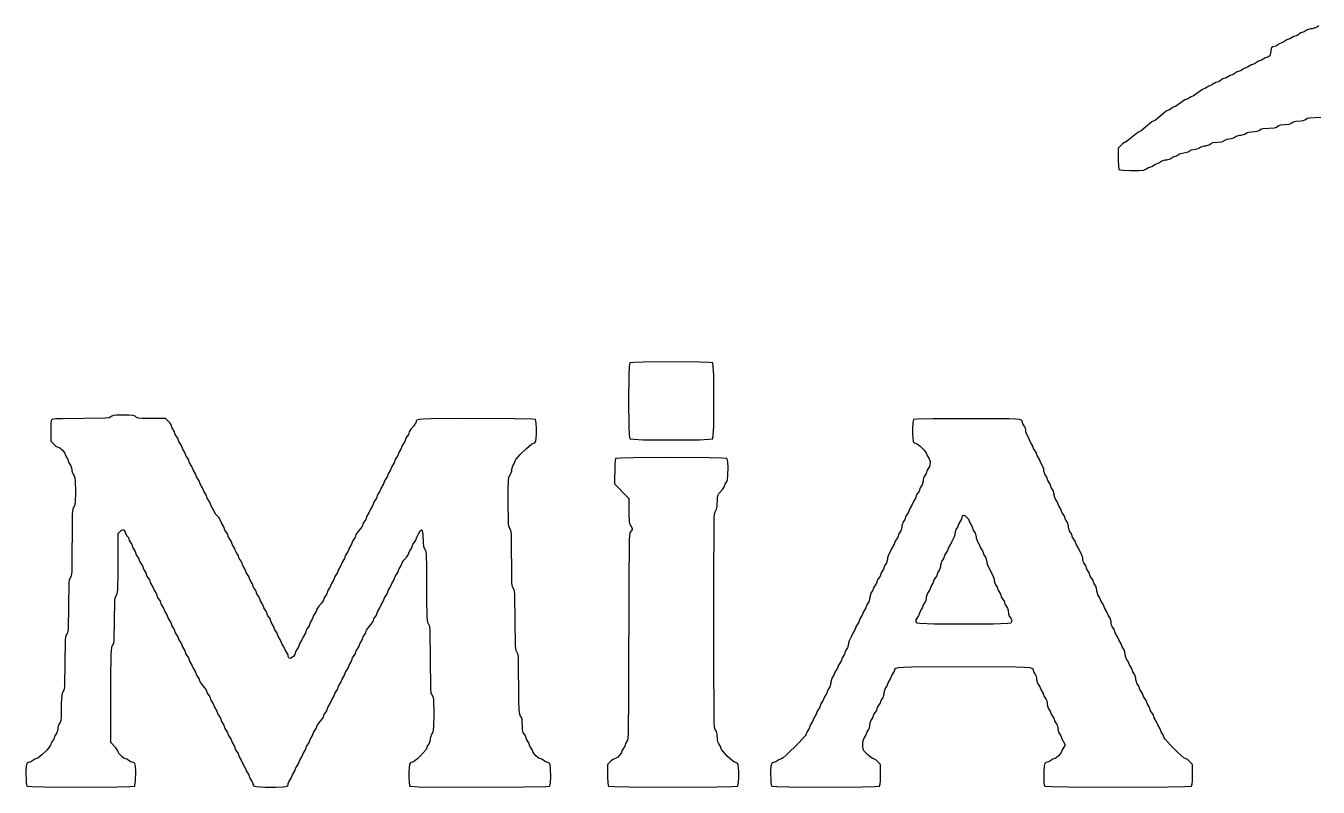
# Model space of a CAD drawing. Header units: millimetres. Extents: x 0 to 1000, y 0 to 588.
# Drawn here: x 0 to 253.4, y 1.4 to 150.8 of the extents above; entities that cross this region are included whole.
import ezdxf

# ---------------------------------------------------------------- set-up
doc = ezdxf.new("R2010")
doc.units = ezdxf.units.MM
doc.layers.add('KESIM', color=7, linetype='Continuous')

msp = doc.modelspace()

# ---------------------------------------------------------------- linework, layer by layer
at = {"layer": 'KESIM'}
msp.add_lwpolyline([(253.512, 150.8), (252.921, 150.417), (252.643, 150.313), (252.225, 150.209), (251.947, 150.209), (251.252, 150), (250.661, 149.618), (250.035, 149.409), (249.27, 148.922), (248.644, 148.713), (247.879, 148.227), (247.253, 148.018), (246.488, 147.531), (245.862, 147.323), (245.097, 146.836), (244.489, 146.662), (244.263, 146.453), (244.193, 146.314), (243.985, 145.063), (243.915, 144.924), (243.689, 144.715), (243.081, 144.541), (242.316, 144.054), (241.69, 143.846), (240.925, 143.359), (240.299, 143.15), (239.534, 142.663), (238.908, 142.455), (238.143, 141.968), (237.517, 141.759), (236.752, 141.273), (236.127, 141.064), (235.362, 140.577), (234.736, 140.369), (233.971, 139.882), (233.345, 139.673), (232.58, 139.186), (231.954, 138.978), (231.293, 138.543), (230.737, 138.334), (228.929, 137.048), (228.477, 136.892), (227.816, 136.457), (227.26, 136.248), (225.452, 134.962), (225, 134.805), (224.235, 134.318), (223.853, 134.197), (223.574, 134.04), (221.488, 132.302), (220.793, 131.954), (218.707, 130.216), (218.011, 129.868), (216.099, 128.268), (215.647, 127.973), (215.421, 127.903), (215.09, 127.695), (214.186, 126.808), (214.186, 124.339), (214.239, 123.261), (214.343, 122.688), (214.482, 122.549), (215.125, 122.444), (216.394, 122.392), (218.22, 122.41), (219.245, 122.497), (219.611, 122.636), (220.132, 122.983), (220.758, 123.192), (221.523, 123.679), (222.149, 123.887), (222.74, 124.27), (223.018, 124.374), (223.435, 124.478), (223.713, 124.478), (224.409, 124.687), (225, 125.07), (225.626, 125.278), (226.217, 125.661), (226.495, 125.765), (227.608, 125.974), (227.886, 126.078), (228.303, 126.356), (228.581, 126.46), (229.694, 126.669), (229.972, 126.773), (230.389, 127.051), (231.085, 127.26), (231.363, 127.26), (231.78, 127.364), (232.058, 127.469), (232.51, 127.764), (232.823, 127.869), (234.492, 128.042), (234.805, 128.147), (235.257, 128.442), (235.535, 128.547), (236.648, 128.755), (236.926, 128.86), (237.344, 129.138), (238.039, 129.346), (238.317, 129.346), (238.734, 129.451), (239.013, 129.555), (239.465, 129.85), (239.777, 129.955), (241.446, 130.129), (241.759, 130.233), (242.281, 130.563), (242.611, 130.668), (244.871, 130.807), (245.202, 130.911), (245.723, 131.241), (246.036, 131.346), (247.705, 131.519), (248.018, 131.624), (248.505, 131.937), (248.992, 132.076), (250.104, 132.145), (250.487, 132.215), (250.8, 132.319), (251.321, 132.65), (251.652, 132.754), (253.912, 132.893)], dxfattribs=at)
for points in [[(118.428, 84.631), (118.324, 83.919), (118.255, 82.215), (118.202, 77.191), (118.255, 72.166), (118.324, 70.462), (118.428, 69.75), (119.193, 69.645), (121.054, 69.576), (126.565, 69.524), (132.076, 69.576), (133.936, 69.645), (134.701, 69.75), (134.805, 70.462), (134.875, 72.166), (134.927, 77.191), (134.875, 82.215), (134.805, 83.919), (134.701, 84.631), (133.936, 84.736), (132.076, 84.805), (126.565, 84.857), (121.054, 84.805), (119.193, 84.736)], [(16.69, 74.061), (16.325, 73.87), (15.525, 73.766), (7.232, 73.696), (5.876, 73.644), (5.198, 73.557), (5.076, 73.505), (4.99, 73.279), (4.92, 72.844), (4.868, 71.749), (4.868, 69.263), (5.807, 68.394), (6.033, 68.237), (6.641, 67.994), (7.093, 67.594), (7.615, 66.951), (7.754, 66.446), (8.241, 65.682), (8.449, 65.056), (8.832, 64.465), (9.04, 63.769), (9.04, 63.491), (9.145, 63.074), (9.249, 62.796), (9.492, 62.448), (9.631, 62.065), (9.701, 61.405), (9.736, 59.458), (9.666, 57.128), (9.562, 56.641), (9.197, 55.946), (9.092, 55.024), (8.988, 43.724), (8.884, 42.803), (8.501, 42.055), (8.397, 41.29), (8.293, 32.424), (8.188, 31.659), (7.806, 30.928), (7.702, 30.163), (7.597, 21.297), (7.493, 20.532), (7.128, 19.854), (7.024, 19.35), (6.954, 17.855), (6.919, 15.09), (6.85, 14.43), (6.711, 14.047), (6.467, 13.7), (6.363, 13.421), (6.259, 13.004), (6.259, 12.726), (6.05, 12.031), (5.668, 11.439), (5.459, 10.814), (5.076, 10.24), (4.764, 9.475), (4.103, 8.658), (3.147, 7.719), (2.33, 7.058), (1.773, 6.85), (1.008, 6.363), (0.33, 6.172), (0.209, 6.033), (0.07, 5.494), (0, 4.52), (0.052, 2.26), (0.122, 1.825), (0.209, 1.599), (1.2, 1.495), (3.599, 1.426), (10.779, 1.373), (17.959, 1.426), (20.358, 1.495), (21.349, 1.599), (21.401, 1.686), (21.523, 2.573), (21.558, 4.52), (21.488, 5.494), (21.349, 6.033), (21.227, 6.172), (21.071, 6.241), (20.549, 6.363), (19.784, 6.85), (19.298, 6.989), (18.863, 7.302), (18.237, 7.962), (18.029, 8.501), (17.663, 9.075), (16.69, 10.153), (16.69, 22.444), (16.742, 27.538), (16.846, 28.773), (16.933, 29.033), (17.229, 29.555), (17.333, 30.25), (17.437, 37.9), (17.542, 38.595), (17.924, 39.325), (18.029, 40.16), (18.081, 43.394), (18.081, 51.13), (18.707, 51.739), (19.019, 51.912), (19.263, 51.86), (19.35, 51.739), (19.732, 50.8), (20.097, 50.348), (20.271, 49.757), (20.758, 48.992), (20.967, 48.366), (21.453, 47.601), (21.662, 46.975), (22.149, 46.21), (22.357, 45.584), (22.844, 44.819), (23.053, 44.193), (23.54, 43.428), (23.748, 42.803), (24.235, 42.038), (24.444, 41.412), (24.93, 40.647), (25.139, 40.021), (25.626, 39.256), (25.834, 38.63), (26.321, 37.865), (26.53, 37.239), (27.017, 36.474), (27.225, 35.848), (27.712, 35.083), (27.921, 34.458), (28.408, 33.693), (28.616, 33.067), (29.103, 32.302), (29.312, 31.676), (29.798, 30.911), (30.007, 30.285), (30.494, 29.52), (30.702, 28.894), (31.189, 28.129), (31.398, 27.503), (31.885, 26.739), (32.093, 26.113), (32.58, 25.348), (32.789, 24.722), (33.275, 23.957), (33.484, 23.331), (33.971, 22.566), (34.127, 22.079), (34.492, 21.523), (35.049, 20.897), (35.344, 20.462), (35.57, 19.854), (36.057, 19.089), (36.266, 18.463), (36.752, 17.698), (36.961, 17.072), (37.448, 16.307), (37.656, 15.682), (38.143, 14.917), (38.352, 14.291), (38.839, 13.526), (39.047, 12.9), (39.534, 12.135), (39.743, 11.509), (40.229, 10.744), (40.438, 10.118), (40.925, 9.353), (41.134, 8.727), (41.62, 7.962), (41.829, 7.337), (42.316, 6.572), (42.524, 5.946), (42.907, 5.372), (43.115, 4.937), (43.115, 4.798), (43.22, 4.555), (43.707, 3.79), (43.915, 3.164), (44.402, 2.399), (44.506, 2.086), (44.524, 1.878), (44.611, 1.704), (44.784, 1.582), (45.08, 1.495), (46.94, 1.391), (49.026, 1.391), (50.452, 1.443), (50.887, 1.495), (51.182, 1.582), (51.356, 1.704), (51.443, 1.878), (51.46, 2.086), (51.565, 2.399), (52.051, 3.164), (52.26, 3.79), (52.747, 4.555), (52.955, 5.181), (53.442, 5.946), (53.651, 6.572), (54.138, 7.337), (54.346, 7.962), (54.833, 8.727), (55.042, 9.353), (55.529, 10.118), (55.737, 10.744), (56.224, 11.509), (56.433, 12.135), (56.919, 12.9), (57.145, 13.508), (57.441, 13.943), (57.997, 14.569), (58.362, 15.125), (58.519, 15.612), (59.006, 16.377), (59.214, 17.003), (59.701, 17.768), (59.91, 18.394), (60.396, 19.159), (60.605, 19.784), (61.092, 20.549), (61.3, 21.175), (61.787, 21.94), (61.996, 22.566), (62.483, 23.331), (62.691, 23.957), (63.178, 24.722), (63.387, 25.348), (63.873, 26.113), (64.082, 26.739), (64.569, 27.503), (64.777, 28.129), (65.264, 28.894), (65.473, 29.52), (65.96, 30.285), (66.168, 30.911), (66.655, 31.676), (66.812, 32.163), (67.177, 32.719), (67.733, 33.345), (68.098, 33.901), (68.255, 34.388), (68.741, 35.153), (68.95, 35.779), (69.437, 36.544), (69.645, 37.17), (70.132, 37.935), (70.341, 38.561), (70.828, 39.325), (71.036, 39.951), (71.523, 40.716), (71.732, 41.342), (72.218, 42.107), (72.427, 42.733), (72.914, 43.498), (73.122, 44.124), (73.609, 44.889), (73.766, 45.376), (74.131, 45.932), (74.687, 46.558), (74.983, 46.992), (75.209, 47.601), (75.695, 48.366), (75.904, 48.992), (76.46, 49.878), (76.634, 50.435), (76.965, 51.078), (77.33, 51.652), (77.486, 51.825), (77.59, 51.895), (77.643, 51.878), (77.729, 51.669), (77.816, 50.956), (77.886, 49.305), (77.955, 48.696), (78.077, 48.279), (78.355, 47.792), (78.494, 47.184), (78.581, 44.489), (78.581, 38.491), (78.634, 34.736), (78.738, 33.78), (79.12, 32.997), (79.225, 32.076), (79.329, 20.775), (79.433, 19.854), (79.52, 19.628), (79.816, 19.141), (79.903, 18.567), (79.972, 15.647), (79.937, 13.178), (79.816, 12.152), (79.485, 11.613), (79.381, 11.335), (79.277, 10.918), (79.277, 10.64), (79.068, 9.944), (78.79, 9.545), (78.477, 8.762), (77.347, 7.476), (76.86, 7.024), (76.043, 6.363), (75.452, 6.172), (75.33, 6.033), (75.226, 5.807), (75.104, 4.52), (75.104, 3.355), (75.156, 2.26), (75.261, 1.686), (75.313, 1.599), (75.522, 1.547), (77.017, 1.46), (85.483, 1.391), (97.809, 1.408), (101.947, 1.495), (102.712, 1.599), (102.799, 1.825), (102.869, 2.26), (102.921, 3.355), (102.903, 5.059), (102.799, 5.807), (102.712, 6.033), (102.59, 6.172), (101.912, 6.363), (101.147, 6.85), (100.661, 6.989), (100.452, 7.111), (100, 7.51), (99.478, 8.154), (99.339, 8.658), (98.853, 9.423), (98.644, 10.049), (98.157, 10.814), (97.949, 11.439), (97.531, 12.1), (97.392, 12.656), (97.288, 14.691), (97.184, 15.021), (96.905, 15.455), (96.766, 16.012), (96.714, 16.516), (96.679, 18.307), (96.61, 26.599), (96.506, 27.434), (96.123, 28.199), (96.019, 29.033), (95.914, 39.117), (95.81, 39.951), (95.428, 40.699), (95.323, 41.499), (95.219, 50.991), (95.115, 51.791), (94.732, 52.521), (94.628, 53.234), (94.576, 57.371), (94.593, 60.014), (94.628, 61.509), (94.732, 62.222), (95.063, 62.796), (95.167, 63.074), (95.271, 63.491), (95.271, 63.769), (95.48, 64.465), (95.758, 64.864), (95.967, 65.421), (96.106, 65.664), (96.958, 66.672), (98.157, 67.855), (99.166, 68.707), (99.426, 68.846), (99.635, 68.863), (99.791, 68.933), (100.017, 69.28), (100.139, 70.584), (100.139, 71.749), (100.087, 72.844), (100.017, 73.279), (99.93, 73.505), (99.27, 73.609), (95.741, 73.696), (84.423, 73.713), (79.381, 73.679), (77.973, 73.627), (77.121, 73.54), (76.686, 73.418), (76.513, 73.244), (76.443, 72.844), (76.287, 72.601), (76.078, 72.288), (75.522, 71.662), (75.156, 71.106), (75, 70.619), (74.513, 69.854), (74.305, 69.228), (73.818, 68.463), (73.609, 67.837), (73.122, 67.072), (72.914, 66.446), (72.427, 65.682), (72.218, 65.056), (71.732, 64.291), (71.523, 63.665), (71.036, 62.9), (70.828, 62.274), (70.341, 61.509), (70.132, 60.883), (69.645, 60.118), (69.437, 59.492), (68.95, 58.727), (68.741, 58.102), (68.255, 57.337), (68.046, 56.711), (67.559, 55.946), (67.35, 55.32), (66.864, 54.555), (66.655, 53.929), (66.168, 53.164), (65.942, 52.556), (65.647, 52.121), (65.09, 51.495), (64.725, 50.939), (64.569, 50.452), (64.082, 49.687), (63.873, 49.061), (63.387, 48.296), (63.178, 47.67), (62.691, 46.905), (62.483, 46.28), (61.996, 45.515), (61.787, 44.889), (61.3, 44.124), (61.092, 43.498), (60.605, 42.733), (60.396, 42.107), (59.91, 41.342), (59.701, 40.716), (59.214, 39.951), (59.006, 39.325), (58.519, 38.561), (58.293, 37.952), (57.997, 37.517), (57.441, 36.892), (57.076, 36.335), (56.919, 35.848), (56.433, 35.083), (56.224, 34.458), (55.737, 33.693), (55.529, 33.067), (55.042, 32.302), (54.833, 31.676), (54.346, 30.911), (54.138, 30.285), (53.651, 29.52), (53.46, 28.929), (52.955, 28.077), (52.712, 27.399), (52.451, 27.034), (52.277, 26.878), (51.93, 26.669), (51.773, 26.652), (51.634, 26.686), (51.565, 26.756), (51.46, 27.034), (51.408, 27.364), (50.817, 28.338), (50.608, 28.929), (50.174, 29.59), (49.965, 30.216), (49.478, 30.981), (49.27, 31.606), (48.783, 32.371), (48.574, 32.997), (48.088, 33.762), (47.879, 34.388), (47.392, 35.153), (47.184, 35.779), (46.697, 36.544), (46.488, 37.17), (46.001, 37.935), (45.793, 38.561), (45.306, 39.325), (45.097, 39.951), (44.715, 40.525), (44.506, 40.96), (44.506, 41.099), (44.402, 41.342), (43.915, 42.107), (43.707, 42.733), (43.22, 43.498), (43.011, 44.124), (42.524, 44.889), (42.42, 45.132), (42.42, 45.271), (42.211, 45.706), (41.829, 46.28), (41.62, 46.905), (41.238, 47.479), (41.029, 47.914), (41.029, 48.053), (40.925, 48.296), (40.438, 49.061), (40.229, 49.687), (39.743, 50.452), (39.534, 51.078), (39.047, 51.843), (38.839, 52.469), (38.352, 53.234), (38.126, 53.842), (37.83, 54.277), (37.274, 54.903), (36.909, 55.459), (36.752, 55.946), (36.266, 56.711), (36.057, 57.337), (35.57, 58.102), (35.362, 58.727), (34.875, 59.492), (34.666, 60.118), (34.179, 60.883), (33.971, 61.509), (33.484, 62.274), (33.275, 62.9), (32.789, 63.665), (32.58, 64.291), (32.093, 65.056), (31.885, 65.682), (31.398, 66.446), (31.189, 67.072), (30.702, 67.837), (30.494, 68.463), (30.007, 69.228), (29.798, 69.854), (29.312, 70.619), (29.103, 71.245), (28.616, 72.01), (28.477, 72.497), (28.268, 72.827), (27.399, 73.713), (22.74, 73.748), (22.079, 73.818), (21.697, 73.957), (21.419, 74.166), (21.071, 74.305), (20.184, 74.392), (17.698, 74.374), (17.177, 74.305), (16.829, 74.166)], [(174.061, 73.505), (173.974, 73.279), (173.905, 72.844), (173.853, 71.749), (173.853, 70.584), (173.974, 69.298), (174.079, 69.072), (174.2, 68.933), (174.757, 68.776), (175.382, 68.289), (176.078, 67.611), (176.565, 67.003), (176.739, 66.464), (177.121, 65.838), (177.295, 65.299), (177.33, 65.021), (177.173, 64.325), (176.739, 63.595), (176.53, 62.969), (176.147, 62.378), (176.043, 62.1), (175.939, 61.683), (175.939, 61.405), (175.73, 60.709), (175.348, 60.118), (175.139, 59.492), (174.652, 58.727), (174.444, 58.102), (173.957, 57.337), (173.748, 56.711), (173.261, 55.946), (173.053, 55.32), (172.566, 54.555), (172.357, 53.929), (171.975, 53.338), (171.871, 53.06), (171.766, 52.643), (171.766, 52.364), (171.558, 51.669), (171.175, 51.078), (170.967, 50.452), (170.48, 49.687), (170.271, 49.061), (169.784, 48.296), (169.576, 47.67), (169.193, 47.079), (169.089, 46.801), (168.985, 46.384), (168.985, 46.106), (168.776, 45.41), (168.394, 44.819), (168.185, 44.193), (167.698, 43.428), (167.49, 42.803), (167.003, 42.038), (166.794, 41.412), (166.307, 40.647), (166.099, 40.021), (165.716, 39.43), (165.612, 39.152), (165.508, 38.734), (165.508, 38.456), (165.299, 37.761), (164.917, 37.17), (164.708, 36.544), (164.221, 35.779), (164.013, 35.153), (163.526, 34.388), (163.317, 33.762), (162.83, 32.997), (162.622, 32.371), (162.135, 31.606), (161.926, 30.981), (161.544, 30.389), (161.439, 30.111), (161.335, 29.694), (161.335, 29.416), (161.127, 28.72), (160.744, 28.129), (160.535, 27.503), (160.049, 26.739), (159.84, 26.113), (159.353, 25.348), (159.145, 24.722), (158.658, 23.957), (158.449, 23.331), (158.067, 22.74), (157.962, 22.462), (157.858, 22.045), (157.858, 21.766), (157.65, 21.071), (157.267, 20.48), (157.058, 19.854), (156.572, 19.089), (156.363, 18.463), (155.876, 17.698), (155.668, 17.072), (155.181, 16.307), (154.972, 15.682), (154.485, 14.917), (154.277, 14.291), (153.79, 13.526), (153.581, 12.9), (153.199, 12.326), (152.99, 11.77), (152.799, 11.457), (151.565, 10.083), (149.079, 7.65), (148.47, 7.145), (148.157, 6.954), (147.618, 6.745), (147.045, 6.363), (146.366, 6.172), (146.245, 6.033), (146.106, 5.494), (146.036, 4.52), (146.088, 2.26), (146.158, 1.825), (146.245, 1.599), (147.236, 1.495), (149.635, 1.426), (156.815, 1.373), (163.995, 1.426), (166.394, 1.495), (167.385, 1.599), (167.507, 2.017), (167.559, 2.573), (167.594, 5.841), (166.655, 6.711), (166.429, 6.867), (166.012, 7.024), (165.56, 7.337), (165.195, 7.65), (164.343, 8.536), (164.169, 8.901), (164.134, 9.11), (164.134, 10.188), (164.308, 10.866), (164.708, 11.509), (164.917, 12.135), (165.299, 12.726), (165.403, 13.004), (165.508, 13.421), (165.508, 13.7), (165.716, 14.395), (166.099, 14.986), (166.307, 15.612), (166.794, 16.377), (167.003, 17.003), (167.49, 17.768), (167.698, 18.394), (168.081, 18.985), (168.185, 19.263), (168.289, 19.68), (168.289, 19.958), (168.498, 20.654), (168.88, 21.245), (169.089, 21.871), (169.576, 22.636), (169.784, 23.261), (170.271, 24.026), (170.376, 24.357), (170.393, 24.583), (170.584, 24.739), (171.088, 24.861), (172.062, 24.948), (173.661, 25), (179.451, 25.035), (194.211, 25), (195.81, 24.948), (196.784, 24.861), (197.288, 24.739), (197.479, 24.583), (197.497, 24.357), (197.601, 24.026), (197.983, 23.435), (198.088, 23.157), (198.192, 22.74), (198.192, 22.462), (198.401, 21.766), (198.783, 21.175), (198.992, 20.549), (199.478, 19.784), (199.687, 19.159), (200.07, 18.567), (200.174, 18.289), (200.278, 17.872), (200.278, 17.594), (200.487, 16.898), (200.869, 16.307), (201.078, 15.682), (201.565, 14.917), (201.773, 14.291), (202.156, 13.7), (202.26, 13.421), (202.364, 13.004), (202.364, 12.726), (202.573, 12.031), (202.955, 11.439), (203.112, 10.866), (203.755, 9.788), (203.703, 9.545), (203.112, 8.588), (203.008, 8.171), (202.903, 7.962), (202.503, 7.51), (202.051, 7.111), (201.843, 6.989), (201.356, 6.85), (200.591, 6.363), (200.07, 6.241), (199.913, 6.172), (199.791, 6.033), (199.652, 5.494), (199.583, 4.52), (199.635, 2.26), (199.704, 1.825), (199.791, 1.599), (201.095, 1.495), (204.381, 1.426), (214.186, 1.373), (223.992, 1.426), (227.277, 1.495), (228.581, 1.599), (228.703, 2.017), (228.755, 2.573), (228.79, 5.841), (227.851, 6.711), (227.625, 6.867), (227.069, 7.111), (225.887, 8.154), (224.444, 9.614), (223.383, 10.796), (223.227, 11.074), (223.018, 11.631), (222.636, 12.204), (222.427, 12.83), (221.94, 13.595), (221.732, 14.221), (221.245, 14.986), (221.036, 15.612), (220.549, 16.377), (220.341, 17.003), (219.854, 17.768), (219.645, 18.394), (219.159, 19.159), (218.95, 19.784), (218.463, 20.549), (218.255, 21.175), (217.872, 21.766), (217.768, 22.045), (217.663, 22.462), (217.663, 22.74), (217.455, 23.435), (217.072, 24.026), (216.864, 24.652), (216.377, 25.417), (216.168, 26.043), (215.786, 26.634), (215.682, 26.912), (215.577, 27.33), (215.577, 27.608), (215.369, 28.303), (214.986, 28.894), (214.777, 29.52), (214.291, 30.285), (214.082, 30.911), (213.595, 31.676), (213.387, 32.302), (213.004, 32.893), (212.9, 33.171), (212.796, 33.588), (212.796, 33.866), (212.587, 34.562), (212.204, 35.153), (211.996, 35.779), (211.509, 36.544), (211.3, 37.17), (210.814, 37.935), (210.605, 38.561), (210.223, 39.152), (210.118, 39.43), (210.014, 39.847), (210.014, 40.125), (209.805, 40.821), (209.423, 41.412), (209.214, 42.038), (208.727, 42.803), (208.519, 43.428), (208.032, 44.193), (207.823, 44.819), (207.441, 45.41), (207.337, 45.688), (207.232, 46.106), (207.232, 46.384), (207.024, 47.079), (206.641, 47.67), (206.433, 48.296), (205.946, 49.061), (205.737, 49.687), (205.25, 50.452), (205.042, 51.078), (204.659, 51.669), (204.555, 51.947), (204.451, 52.364), (204.451, 52.643), (204.242, 53.338), (203.86, 53.929), (203.651, 54.555), (203.164, 55.32), (202.955, 55.946), (202.469, 56.711), (202.26, 57.337), (201.878, 57.928), (201.773, 58.206), (201.669, 58.623), (201.669, 58.901), (201.46, 59.597), (201.078, 60.188), (200.869, 60.814), (200.382, 61.579), (200.174, 62.204), (199.791, 62.796), (199.583, 63.491), (199.583, 63.769), (199.374, 64.465), (198.992, 65.056), (198.783, 65.682), (198.296, 66.446), (198.088, 67.072), (197.601, 67.837), (197.392, 68.463), (196.905, 69.228), (196.697, 69.854), (196.314, 70.445), (196.106, 71.14), (196.106, 71.419), (196.001, 71.836), (195.897, 72.114), (195.515, 72.705), (195.393, 73.244), (195.236, 73.418), (194.819, 73.54), (194.037, 73.627), (192.75, 73.679), (177.886, 73.696), (174.687, 73.609)], [(115.647, 65.855), (115.525, 65.403), (115.473, 64.76), (115.438, 60.883), (118.22, 58.032), (118.22, 54.92), (118.272, 53.564), (118.376, 53.112), (118.915, 52.208), (118.863, 51.965), (118.446, 51.321), (118.307, 50.052), (118.272, 48.505), (118.22, 42.49), (118.202, 19.506), (118.133, 11.926), (118.063, 11.057), (117.976, 10.622), (117.629, 10.049), (117.42, 9.423), (116.933, 8.658), (116.794, 8.154), (116.672, 7.962), (116.047, 7.284), (115.612, 7.006), (115.282, 6.902), (115.073, 6.78), (114.725, 6.502), (114.047, 5.807), (114.047, 3.338), (114.099, 2.26), (114.204, 1.686), (114.256, 1.599), (115.421, 1.495), (118.289, 1.426), (126.912, 1.373), (135.535, 1.426), (138.404, 1.495), (139.569, 1.599), (139.656, 1.825), (139.725, 2.26), (139.777, 3.355), (139.777, 4.52), (139.656, 5.807), (139.551, 6.033), (139.43, 6.172), (138.839, 6.363), (138.022, 7.024), (137.535, 7.476), (136.405, 8.762), (136.196, 9.336), (135.796, 9.979), (135.692, 10.292), (135.622, 10.675), (135.553, 11.787), (135.414, 12.274), (135.153, 12.709), (135.066, 13.161), (134.997, 14.065), (134.91, 27.225), (134.91, 40.925), (134.997, 54.086), (135.066, 54.99), (135.153, 55.442), (135.431, 55.911), (135.57, 56.467), (135.622, 58.136), (135.692, 58.623), (135.901, 58.988), (136.579, 59.771), (136.874, 60.205), (137.1, 60.814), (137.448, 61.335), (137.587, 61.683), (137.674, 62.587), (137.691, 64.117), (137.639, 65.195), (137.535, 65.768), (137.483, 65.855), (136.474, 65.96), (133.988, 66.029), (126.565, 66.081), (119.141, 66.029), (116.655, 65.96)], [(184.545, 54.329), (184.857, 53.946), (185.083, 53.251), (185.57, 52.469), (185.779, 51.843), (186.161, 51.252), (186.37, 50.556), (186.37, 50.278), (186.579, 49.583), (186.961, 48.992), (187.17, 48.366), (187.656, 47.601), (187.865, 46.975), (188.248, 46.384), (188.456, 45.688), (188.456, 45.41), (188.561, 44.993), (188.665, 44.715), (189.047, 44.124), (189.256, 43.498), (189.638, 42.907), (189.847, 42.211), (189.847, 41.933), (190.056, 41.238), (190.438, 40.647), (190.647, 40.021), (191.134, 39.256), (191.342, 38.63), (191.829, 37.865), (192.038, 37.239), (192.472, 36.509), (192.594, 36.074), (192.681, 35.362), (192.837, 34.944), (193.115, 34.545), (193.272, 34.214), (193.307, 34.075), (193.272, 33.814), (193.115, 33.588), (192.559, 33.484), (189.76, 33.397), (178.112, 33.397), (175.313, 33.484), (174.757, 33.588), (174.6, 33.814), (174.565, 33.953), (174.6, 34.214), (174.757, 34.545), (175.035, 34.91), (175.191, 35.205), (175.348, 35.779), (175.834, 36.544), (176.043, 37.17), (176.426, 37.761), (176.53, 38.039), (176.634, 38.456), (176.634, 38.734), (176.843, 39.43), (177.225, 40.021), (177.434, 40.647), (177.921, 41.412), (178.129, 42.038), (178.616, 42.803), (178.825, 43.428), (179.207, 44.019), (179.312, 44.298), (179.416, 44.715), (179.416, 44.993), (179.624, 45.688), (180.007, 46.28), (180.216, 46.905), (180.702, 47.67), (180.911, 48.296), (181.398, 49.061), (181.606, 49.687), (181.989, 50.278), (182.093, 50.556), (182.197, 50.974), (182.197, 51.252), (182.406, 51.947), (182.736, 52.434), (182.945, 53.025), (183.536, 53.999), (183.658, 54.607), (183.745, 54.711), (183.988, 54.729), (184.162, 54.659)]]:
    msp.add_lwpolyline(points, close=True, dxfattribs=at)

doc.saveas('drawing.dxf')
